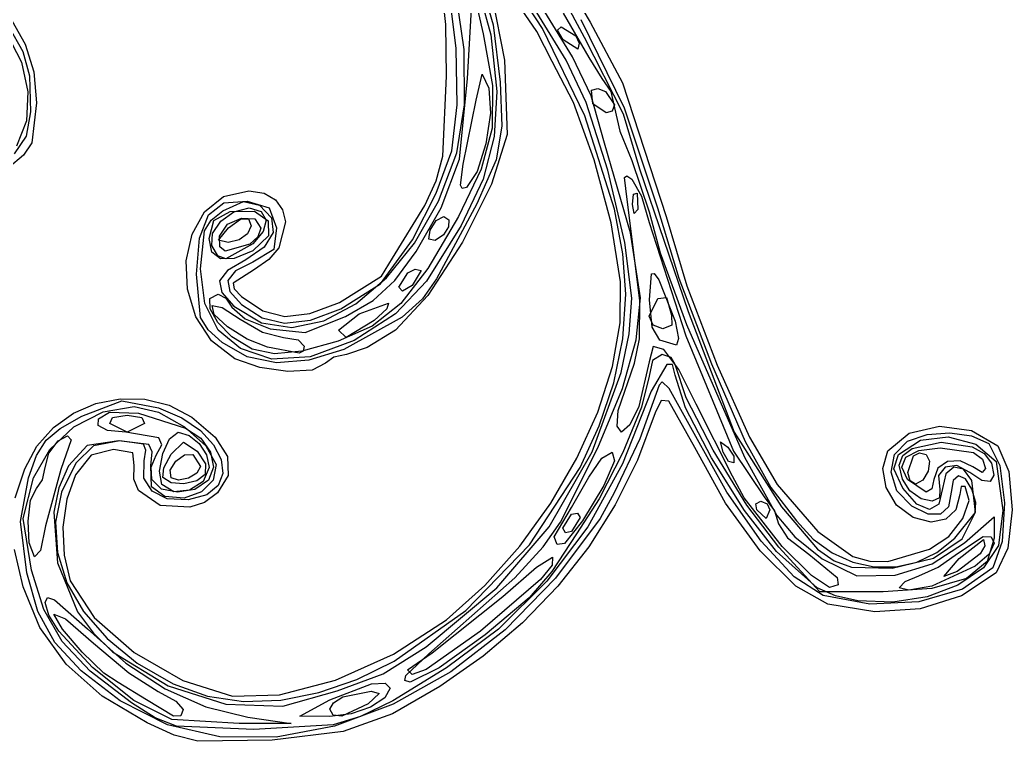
# Model space of a CAD drawing. Extents: x 3 to 111, y 1 to 177.
# Drawn here: x 71.7 to 104.16, y 11.35 to 34.94 of the extents above; entities that cross this region are included whole.
import ezdxf

# ---------------------------------------------------------------- set-up
doc = ezdxf.new("R2010")
doc.units = 0

msp = doc.modelspace()

# ---------------------------------------------------------------- linework, layer by layer
at = {"layer": 'Layer 1', "color": 4}
for p, q in [((88.981099, 36.581834), (90.165758, 34.372225)), ((86.658151, 36.090581), (87.114054, 34.453026)), ((86.817855, 36.057688), (87.182681, 34.774009)), ((87.024283, 36.353719), (87.557358, 33.621847)), ((89.527329, 36.276579), (90.359611, 34.859962)), ((85.636868, 34.792243), (85.515315, 35.833971)), ((86.348068, 33.02), (86.512411, 35.983333)), ((86.512411, 35.983333), (86.859539, 34.487776)), ((88.610186, 34.564475), (87.737857, 35.842234)), ((88.800265, 34.659107), (88.013518, 35.858244)), ((85.974749, 34.006869), (85.763948, 35.678552)), ((86.238903, 33.968095), (85.998045, 35.628517)), ((89.574807, 33.622214), (88.525463, 35.327692)), ((89.778261, 33.725556), (88.78493, 35.34294)), ((89.472296, 35.156947), (90.311111, 33.709839)), ((71.440079, 34.92433), (71.880747, 34.141264)), ((85.654444, 33.101345), (85.636868, 34.792243)), ((87.182681, 34.774009), (87.408853, 32.896703)), ((90.053575, 34.957086), (91.468462, 32.063191)), ((90.359611, 34.859962), (91.414992, 32.8789)), ((71.275748, 34.486228), (71.751216, 33.553655)), ((71.325466, 34.728751), (71.803262, 33.90878)), ((86.859539, 34.487776), (87.163558, 32.791215)), ((87.114054, 34.453026), (87.303494, 32.596667)), ((89.111667, 33.576697), (88.610186, 34.564475)), ((90.185266, 31.804488), (88.800265, 34.659107)), ((89.288015, 34.598839), (89.413232, 34.713333)), ((89.470106, 34.283179), (89.288015, 34.598839)), ((89.413232, 34.713333), (89.886044, 34.421152)), ((89.886044, 34.421152), (90.001942, 34.178993)), ((71.880747, 34.141264), (72.154686, 33.237687)), ((89.956256, 33.98218), (89.470106, 34.283179)), ((89.470106, 34.283179), (89.470106, 34.283179)), ((90.001942, 34.178993), (89.956256, 33.98218)), ((90.165758, 34.372225), (91.44, 31.865437)), ((71.803262, 33.90878), (72.015068, 33.106329)), ((86.010211, 32.163312), (85.974749, 34.006869)), ((86.247683, 32.159589), (86.238903, 33.968095)), ((71.751216, 33.553655), (71.966483, 32.581373)), ((87.557358, 33.621847), (87.641755, 31.195467)), ((89.815619, 32.236349), (89.111667, 33.576697)), ((90.230922, 32.235456), (89.574807, 33.622214)), ((90.387641, 32.455556), (89.778261, 33.725556)), ((90.311111, 33.709839), (90.734444, 33.02)), ((72.154686, 33.237687), (72.248889, 32.22494)), ((86.628817, 32.314444), (86.830458, 33.169154)), ((86.830458, 33.169154), (87.038934, 32.705122)), ((72.015068, 33.106329), (72.048404, 31.926311)), ((85.533655, 30.482258), (85.654444, 33.101345)), ((86.08072, 30.385585), (86.348068, 33.02)), ((87.163558, 32.791215), (87.153442, 31.401229)), ((87.408853, 32.896703), (87.468133, 31.465289)), ((90.734444, 33.02), (91.033424, 32.592293)), ((91.414992, 32.8789), (92.843277, 28.504456)), ((71.966483, 32.581373), (71.915341, 31.641698)), ((87.038934, 32.705122), (87.092872, 31.891637)), ((87.303494, 32.596667), (87.220687, 31.126418)), ((90.405184, 32.643705), (90.608064, 32.699718)), ((90.440617, 32.19211), (90.405184, 32.643705)), ((90.608064, 32.699718), (90.857292, 32.600869)), ((90.857292, 32.600869), (91.157778, 32.156677)), ((91.033424, 32.592293), (91.157778, 32.05734)), ((72.248889, 32.22494), (72.099394, 30.912671)), ((85.83453, 30.65898), (86.010211, 32.163312)), ((85.996328, 30.592866), (86.247683, 32.159589)), ((86.209132, 30.224451), (86.628817, 32.314444)), ((90.492827, 30.366445), (89.815619, 32.236349)), ((90.933475, 30.019471), (90.230922, 32.235456)), ((90.826641, 30.903333), (90.387641, 32.455556)), ((90.885421, 31.89963), (90.440617, 32.19211)), ((90.440617, 32.19211), (90.440617, 32.19211)), ((91.157778, 32.156677), (91.078055, 31.957738)), ((72.048404, 31.926311), (71.905618, 31.133359)), ((87.092872, 31.891637), (86.94545, 30.885926)), ((91.078055, 31.957738), (90.885421, 31.89963)), ((91.157778, 32.05734), (91.323583, 31.300373)), ((91.44, 31.865437), (91.967027, 30.062114)), ((91.468462, 32.063191), (92.559508, 28.786667)), ((71.915341, 31.641698), (71.591583, 30.806947)), ((91.15808, 28.74488), (90.185266, 31.804488)), ((87.153442, 31.401229), (86.794161, 30.058684)), ((87.641755, 31.195467), (87.127427, 29.564462)), ((87.468133, 31.465289), (87.287076, 30.366706)), ((91.323583, 31.300373), (91.722222, 30.338889)), ((71.905618, 31.133359), (71.51985, 30.553862)), ((72.099394, 30.912671), (71.822738, 30.514519)), ((86.94545, 30.885926), (86.662106, 29.978597)), ((87.220687, 31.126418), (86.855839, 29.726086)), ((91.680409, 27.969596), (90.826641, 30.903333)), ((71.822738, 30.514519), (71.331667, 30.103786)), ((85.323852, 29.274666), (85.83453, 30.65898)), ((85.393257, 29.010096), (85.996328, 30.592866)), ((85.320119, 29.67636), (85.533655, 30.482258)), ((85.489096, 28.786667), (86.08072, 30.385585)), ((86.114292, 29.531552), (86.209132, 30.224451)), ((86.209132, 30.224451), (86.209132, 30.224451)), ((87.287076, 30.366706), (86.647338, 28.925273)), ((91.039968, 28.299239), (90.492827, 30.366445)), ((91.722222, 30.338889), (92.291179, 28.656438)), ((86.794161, 30.058684), (86.050682, 28.504444)), ((86.662106, 29.978597), (86.308277, 29.460255)), ((91.493549, 27.659009), (90.933475, 30.019471)), ((91.967027, 30.062114), (93.568593, 25.399992)), ((84.948889, 28.873024), (85.320119, 29.67636)), ((86.855839, 29.726086), (86.139723, 28.208823)), ((87.127427, 29.564462), (86.181878, 27.663414)), ((91.485418, 29.787342), (91.561473, 29.843111)), ((91.569049, 29.068889), (91.485418, 29.787342)), ((91.561473, 29.843111), (91.723139, 29.726588)), ((91.723139, 29.726588), (92.03372, 29.175917)), ((78.365258, 29.165073), (79.191572, 29.351111)), ((79.191572, 29.351111), (79.692031, 29.270382)), ((79.692031, 29.270382), (80.06137, 29.051361)), ((84.548351, 27.742687), (85.323852, 29.274666)), ((86.174498, 29.423474), (86.114292, 29.531552)), ((86.308277, 29.460255), (86.174498, 29.423474)), ((91.744504, 28.90426), (91.778858, 29.236201)), ((91.778858, 29.236201), (91.892732, 29.274677)), ((91.892732, 29.274677), (91.915, 28.73375)), ((77.744192, 28.664173), (78.365258, 29.165073)), ((77.868961, 28.562892), (78.377551, 28.951789)), ((78.345168, 28.690183), (79.019386, 28.998647)), ((78.377551, 28.951789), (79.139296, 29.012746)), ((79.019386, 28.998647), (79.544613, 28.877599)), ((79.139296, 29.012746), (79.861752, 28.793183)), ((80.06137, 29.051361), (80.297034, 28.728798)), ((84.610709, 27.637343), (85.393257, 29.010096)), ((86.647338, 28.925273), (85.330578, 26.46531)), ((91.986283, 25.764757), (91.569049, 29.068889)), ((91.80104, 28.611288), (91.744492, 28.90426)), ((91.744492, 28.90426), (91.744504, 28.90426)), ((92.03372, 29.175917), (92.29064, 28.315477)), ((77.335565, 27.934231), (77.744192, 28.664173)), ((77.96498, 28.390484), (78.345168, 28.690183)), ((78.050809, 28.373304), (78.582847, 28.666748)), ((78.273192, 28.352103), (78.705062, 28.662117)), ((78.582847, 28.666748), (79.375526, 28.679906)), ((78.705062, 28.662117), (79.200618, 28.786667)), ((79.200618, 28.786667), (79.598863, 28.675637)), ((79.375526, 28.679906), (79.826413, 28.361167)), ((79.544613, 28.877599), (79.937963, 28.460874)), ((79.598863, 28.675637), (79.756206, 28.392706)), ((79.861752, 28.793183), (80.100926, 28.134841)), ((80.297034, 28.728798), (80.396466, 28.337443)), ((83.890556, 27.148739), (84.948889, 28.873024)), ((84.664166, 27.35949), (85.489096, 28.786667)), ((91.429593, 27.289505), (91.15808, 28.74488)), ((91.915, 28.73375), (91.80104, 28.611288)), ((92.291179, 28.656438), (92.652119, 27.318612)), ((92.559508, 28.786667), (93.262871, 26.488766)), ((77.581824, 27.800168), (77.868961, 28.562892)), ((77.742147, 28.042043), (77.96498, 28.390484)), ((77.893333, 27.793513), (78.050809, 28.373304)), ((77.999814, 27.952073), (78.273192, 28.352103)), ((78.2283, 27.869444), (78.490042, 28.253388)), ((78.490042, 28.253388), (78.95148, 28.453403)), ((78.531692, 28.134869), (78.920365, 28.420086)), ((78.920365, 28.420086), (79.184875, 28.435867)), ((78.95148, 28.453403), (79.390921, 28.426811)), ((79.184875, 28.435867), (79.27079, 28.197111)), ((79.390921, 28.426811), (79.586667, 28.130935)), ((79.756206, 28.392706), (79.665121, 28.013106)), ((79.826413, 28.361167), (79.840554, 27.874903)), ((79.937963, 28.460874), (79.983422, 27.979074)), ((80.396466, 28.337443), (80.176413, 27.487351)), ((86.050682, 28.504444), (85.052683, 26.803763)), ((85.120003, 28.057529), (85.322065, 28.373163)), ((85.322065, 28.373163), (85.567046, 28.504444)), ((85.567046, 28.504444), (85.738615, 28.402024)), ((85.738615, 28.402024), (85.722751, 28.166152)), ((91.353719, 26.366986), (91.039968, 28.299239)), ((92.29064, 28.315477), (93.492074, 24.60295)), ((92.843277, 28.504456), (93.52176, 26.243912)), ((77.146572, 27.061064), (77.335565, 27.934231)), ((77.611111, 26.791776), (77.742147, 28.042043)), ((77.979733, 27.557479), (77.999814, 27.952073)), ((78.200184, 27.731334), (78.531692, 28.134869)), ((78.531692, 28.134869), (78.531692, 28.134869)), ((79.150403, 27.942662), (78.881473, 27.740294)), ((79.27079, 28.197111), (79.150403, 27.942662)), ((79.665121, 28.013106), (79.318084, 27.612072)), ((79.586667, 28.130935), (79.48898, 27.847599)), ((79.983422, 27.979074), (79.698044, 27.500469)), ((80.100926, 28.134841), (80.013155, 27.428767)), ((86.139723, 28.208823), (85.003112, 26.387778)), ((85.085029, 27.761108), (85.120003, 28.057529)), ((85.120003, 28.057529), (85.120003, 28.057529)), ((85.722751, 28.166152), (85.558232, 27.903912)), ((92.004444, 25.851558), (91.680409, 27.969596)), ((77.484436, 26.617732), (77.581824, 27.800168)), ((77.986354, 27.339063), (77.893333, 27.793513)), ((77.893333, 27.793513), (77.893333, 27.793513)), ((78.521758, 27.657778), (78.200184, 27.731334)), ((78.24402, 27.520635), (78.2283, 27.869444)), ((78.2283, 27.869444), (78.2283, 27.869444)), ((79.228448, 27.606305), (78.414002, 27.375556)), ((79.318084, 27.612072), (78.438503, 27.120099)), ((78.881473, 27.740294), (78.521758, 27.657778)), ((79.48898, 27.847599), (79.228448, 27.606305)), ((79.840554, 27.874903), (79.322998, 27.385484)), ((83.503025, 26.304445), (84.548351, 27.742687)), ((83.694373, 26.506065), (84.610709, 27.637343)), ((86.181878, 27.663414), (85.05316, 25.927277)), ((85.283836, 27.72239), (85.085029, 27.761108)), ((85.558232, 27.903912), (85.283836, 27.72239)), ((91.722222, 25.838819), (91.493549, 27.659009)), ((78.174568, 27.223357), (77.979733, 27.557479)), ((77.979733, 27.557479), (77.979733, 27.557479)), ((78.260526, 27.11818), (77.986354, 27.339063)), ((78.414002, 27.375556), (78.24402, 27.520635)), ((79.322998, 27.385484), (78.708519, 27.132956)), ((79.698044, 27.500469), (79.098885, 27.093333)), ((80.013155, 27.428767), (79.324815, 27.014633)), ((80.176413, 27.487351), (79.851816, 27.098114)), ((83.97237, 26.410782), (84.664166, 27.35949)), ((91.525671, 25.964444), (91.429593, 27.289505)), ((92.652119, 27.318612), (93.508592, 24.974717)), ((77.184402, 26.130494), (77.146572, 27.061064)), ((78.438503, 27.120099), (78.174568, 27.223357)), ((78.708519, 27.132956), (78.260526, 27.11818)), ((79.098885, 27.093333), (78.490558, 26.745435)), ((79.324815, 27.014633), (78.751077, 26.728142)), ((79.851816, 27.098114), (79.380763, 26.779082)), ((83.537778, 26.556973), (83.890556, 27.148739)), ((77.610511, 25.207929), (77.484436, 26.617732)), ((77.755862, 25.661443), (77.611111, 26.791776)), ((78.490558, 26.745435), (78.229338, 26.403852)), ((78.751077, 26.728142), (78.500883, 26.413063)), ((79.380763, 26.779082), (78.679939, 26.327766)), ((84.102222, 26.195455), (84.394403, 26.668266)), ((85.052683, 26.803763), (84.162531, 25.660696)), ((84.394403, 26.668266), (84.636563, 26.784164)), ((84.833375, 26.738478), (84.532377, 26.252328)), ((84.636563, 26.784164), (84.833375, 26.738478)), ((92.295249, 25.776295), (92.359613, 26.627853)), ((92.359613, 26.627853), (92.452268, 26.648509)), ((92.452268, 26.648509), (92.603139, 26.437525)), ((78.229338, 26.403852), (78.304419, 26.026874)), ((78.500883, 26.413063), (78.569368, 26.051274)), ((78.679939, 26.327766), (78.712191, 26.142133)), ((82.163858, 25.699641), (83.537778, 26.556973)), ((82.206047, 25.482296), (83.503025, 26.304445)), ((82.689937, 25.647718), (83.694373, 26.506065)), ((83.25593, 25.761508), (83.97237, 26.410782)), ((85.003112, 26.387778), (83.988641, 25.3188)), ((85.330578, 26.46531), (84.868712, 25.817067)), ((91.341666, 25.031529), (91.353719, 26.366986)), ((92.603139, 26.437525), (93.137475, 25.085142)), ((93.262871, 26.488766), (94.324458, 23.6833)), ((77.45625, 25.22834), (77.184402, 26.130494)), ((78.304419, 26.026874), (78.704996, 25.572788)), ((78.569368, 26.051274), (78.951667, 25.624655)), ((78.712191, 26.142133), (78.95743, 25.895241)), ((84.216717, 26.070237), (84.102222, 26.195455)), ((84.102222, 26.195455), (84.102222, 26.195455)), ((84.532377, 26.252328), (84.216717, 26.070237)), ((93.52176, 26.243912), (94.511115, 23.649842)), ((78.191734, 24.794926), (77.755862, 25.661443)), ((77.917982, 25.82921), (78.184412, 25.964444)), ((77.925561, 25.487933), (77.917982, 25.82921)), ((78.184412, 25.964444), (78.437363, 25.840991)), ((78.437363, 25.840991), (78.636766, 25.544176)), ((78.95743, 25.895241), (79.65022, 25.422931)), ((81.185205, 25.329293), (82.163858, 25.699641)), ((81.643093, 25.09376), (82.689937, 25.647718)), ((82.35707, 25.232631), (83.25593, 25.761508)), ((82.796854, 25.325291), (83.762723, 25.672833)), ((84.162531, 25.660696), (83.231939, 24.921988)), ((83.762723, 25.672833), (83.708756, 25.492228)), ((85.05316, 25.927277), (83.989322, 24.791001)), ((84.868712, 25.817067), (84.210555, 25.217338)), ((91.423351, 24.507946), (91.525671, 25.964444)), ((91.632041, 24.664972), (91.722222, 25.838819)), ((91.86497, 24.475929), (92.004444, 25.851558)), ((91.97647, 24.504532), (91.986283, 25.764757)), ((92.286667, 25.242232), (92.568889, 25.823333)), ((92.388541, 24.891757), (92.295249, 25.776295)), ((92.568889, 25.823333), (92.851111, 25.86307)), ((92.851111, 25.86307), (93.022417, 25.281972)), ((78.175699, 25.037255), (77.925561, 25.487933)), ((78.053429, 25.303569), (77.992755, 25.593494)), ((77.992755, 25.593494), (78.323668, 25.526348)), ((78.323668, 25.526348), (78.90431, 25.149951)), ((78.636766, 25.544176), (79.071433, 25.160986)), ((78.704996, 25.572788), (79.604933, 25.024838)), ((78.951667, 25.624655), (79.625861, 25.190066)), ((79.65022, 25.422931), (80.370069, 25.235669)), ((80.370069, 25.235669), (81.185205, 25.329293)), ((81.208259, 25.120847), (82.206047, 25.482296)), ((82.126667, 24.790253), (82.796854, 25.325291)), ((83.708756, 25.492228), (83.289905, 25.108032)), ((93.568593, 25.399992), (95.066276, 21.44888)), ((77.969306, 24.440421), (77.45625, 25.22834)), ((77.863982, 24.796603), (77.610511, 25.207929)), ((78.491529, 24.893156), (78.053429, 25.303569)), ((78.636949, 24.573817), (78.175699, 25.037255)), ((78.90431, 25.149951), (79.63606, 24.72859)), ((79.071433, 25.160986), (79.890016, 24.829866)), ((79.604933, 25.024838), (80.599528, 24.875648)), ((79.625861, 25.190066), (80.363127, 25.022784)), ((80.363127, 25.022784), (81.208259, 25.120847)), ((80.599528, 24.875648), (81.643093, 25.09376)), ((81.031189, 24.708007), (82.35707, 25.232631)), ((84.210555, 25.217338), (82.303868, 24.162283)), ((83.289905, 25.108032), (82.377624, 24.553333)), ((83.988641, 25.3188), (82.634182, 24.450615)), ((91.084748, 23.596205), (91.341666, 25.031529)), ((92.41989, 24.955017), (92.286667, 25.242232)), ((92.286667, 25.242232), (92.286667, 25.242232)), ((93.022417, 25.281972), (93.035062, 24.94891)), ((93.137475, 25.085142), (93.249814, 24.515752)), ((78.316667, 24.387339), (77.863982, 24.796603)), ((78.921158, 24.189155), (78.191734, 24.794926)), ((79.132899, 24.493025), (78.491529, 24.893156)), ((79.63606, 24.72859), (80.330283, 24.553333)), ((79.890016, 24.829866), (81.031189, 24.708007)), ((83.231939, 24.921988), (82.11262, 24.434379)), ((82.377624, 24.553333), (82.126667, 24.790253)), ((82.126667, 24.790253), (82.126667, 24.790253)), ((83.989322, 24.791001), (83.063495, 24.224507)), ((92.639444, 24.458021), (92.388541, 24.891757)), ((92.740195, 24.835556), (92.41989, 24.955017)), ((93.035062, 24.94891), (92.740195, 24.835556)), ((93.508592, 24.974717), (95.402138, 20.635807)), ((78.730763, 23.852556), (77.969306, 24.440421)), ((79.141707, 23.919574), (78.316667, 24.387339)), ((79.301252, 24.172871), (78.636949, 24.573817)), ((78.636949, 24.573817), (78.636949, 24.573817)), ((79.803379, 24.233945), (79.132899, 24.493025)), ((80.330283, 24.553333), (80.801701, 24.470431)), ((80.801701, 24.470431), (80.997778, 24.271111)), ((82.11262, 24.434379), (80.93041, 24.107512)), ((82.634182, 24.450615), (81.200052, 23.914333)), ((91.127558, 23.067283), (91.423351, 24.507946)), ((91.37361, 23.409979), (91.632041, 24.664972)), ((91.414244, 22.884191), (91.86497, 24.475929)), ((91.811929, 23.706667), (91.97647, 24.504532)), ((93.184187, 24.293393), (92.639444, 24.458021)), ((92.639444, 24.458021), (92.639444, 24.458021)), ((93.249814, 24.515752), (93.184187, 24.293393)), ((93.492074, 24.60295), (95.045903, 20.83483)), ((79.946565, 23.841058), (78.921158, 24.189155)), ((80.029513, 24.018889), (79.301252, 24.172871)), ((80.835429, 24.037917), (79.803379, 24.233945)), ((79.803379, 24.233945), (79.803379, 24.233945)), ((80.93041, 24.107512), (80.029513, 24.018889)), ((80.974222, 24.099271), (80.835429, 24.037917)), ((80.997778, 24.271111), (80.974222, 24.099271)), ((82.303868, 24.162283), (81.155027, 23.805933)), ((83.063495, 24.224507), (82.383201, 23.988889)), ((92.417337, 24.2598), (92.286667, 23.74878)), ((92.763004, 24.157938), (92.417337, 24.2598)), ((93.254148, 23.505829), (92.763004, 24.157938)), ((79.55352, 23.565496), (78.730763, 23.852556)), ((80.0944, 23.725401), (79.141707, 23.919574)), ((81.200052, 23.914333), (79.946565, 23.841058)), ((81.155027, 23.805933), (80.0944, 23.725401)), ((81.703333, 23.706667), (81.259655, 23.481762)), ((81.974994, 23.905986), (81.703333, 23.706667)), ((82.383201, 23.988889), (81.974994, 23.905986)), ((91.279022, 22.15691), (91.811929, 23.706667)), ((92.286667, 23.74878), (91.953513, 22.295661)), ((92.3996, 23.800866), (92.286667, 23.284087)), ((92.71, 23.988889), (92.3996, 23.800866)), ((93.008979, 23.895448), (92.71, 23.988889)), ((93.133333, 23.670793), (93.008979, 23.895448)), ((80.469768, 23.438302), (79.55352, 23.565496)), ((81.259655, 23.481762), (80.469768, 23.438302)), ((90.424664, 20.812561), (91.37361, 23.409979)), ((90.605348, 22.104409), (91.084748, 23.596205)), ((92.860802, 23.669551), (92.353864, 22.789444)), ((93.055492, 23.668823), (92.860802, 23.669551)), ((93.133333, 23.321253), (93.055492, 23.668823)), ((93.493869, 22.577043), (93.133333, 23.670793)), ((93.821253, 22.366111), (93.254148, 23.505829)), ((94.324458, 23.6833), (95.430411, 21.144158)), ((94.511115, 23.649842), (95.575149, 21.291863)), ((90.656239, 21.657911), (91.127558, 23.067283)), ((92.286667, 23.284087), (92.04016, 22.271665)), ((92.718263, 23.101487), (92.610164, 22.984951)), ((92.94236, 22.882842), (92.718263, 23.101487)), ((93.476451, 22.246484), (93.133333, 23.321253)), ((90.603813, 20.940514), (91.414244, 22.884191)), ((92.353864, 22.789444), (91.411295, 20.414401)), ((92.610164, 22.984951), (91.987849, 21.229841)), ((93.761693, 21.408322), (92.94236, 22.882842)), ((73.73147, 21.970802), (75.0397, 22.474213)), ((74.192312, 22.389367), (74.980877, 22.544402)), ((74.980877, 22.544402), (75.788116, 22.528296)), ((75.0397, 22.474213), (76.241436, 22.253025)), ((75.788116, 22.528296), (76.581744, 22.331081)), ((92.679107, 22.48853), (92.479244, 22.0839)), ((92.93062, 22.463698), (92.679107, 22.48853)), ((93.786142, 20.955011), (92.93062, 22.463698)), ((94.377451, 20.866461), (93.493869, 22.577043)), ((72.800336, 21.605751), (73.454704, 22.073161)), ((73.454704, 22.073161), (74.192312, 22.389367)), ((73.472986, 21.623114), (74.423473, 22.116467)), ((74.270549, 21.88731), (74.631606, 22.109187)), ((74.423473, 22.116467), (75.441466, 22.295556)), ((74.631606, 22.109187), (75.588553, 22.078417)), ((75.441466, 22.295556), (76.238783, 22.102664)), ((75.588553, 22.078417), (77.125062, 21.58619)), ((76.238783, 22.102664), (77.091647, 21.623211)), ((76.241436, 22.253025), (77.004545, 21.925469)), ((76.581744, 22.331081), (77.329479, 21.942789)), ((89.925846, 20.599532), (90.605348, 22.104409)), ((91.240692, 21.643841), (91.279022, 22.15691)), ((92.04016, 22.271665), (91.431474, 20.790432)), ((91.953513, 22.295661), (91.657374, 21.694557)), ((92.479244, 22.0839), (91.905052, 20.540882)), ((94.325277, 20.611929), (93.476451, 22.246484)), ((95.012942, 20.015556), (93.821253, 22.366111)), ((73.020151, 21.577855), (73.73147, 21.970802)), ((74.26319, 21.673522), (74.270549, 21.88731)), ((74.647778, 21.731111), (74.734989, 21.932484)), ((74.734989, 21.932484), (75.212222, 22.013333)), ((75.212222, 22.013333), (75.689455, 21.932484)), ((75.689455, 21.932484), (75.776667, 21.731111)), ((77.004545, 21.925469), (77.608249, 21.50973)), ((77.329479, 21.942789), (78.095055, 21.294489)), ((72.261492, 20.997105), (72.800336, 21.605751)), ((72.559327, 21.188001), (73.020151, 21.577855)), ((72.682836, 20.881369), (73.472986, 21.623114)), ((74.573434, 21.512492), (74.26319, 21.673522)), ((75.165184, 21.448889), (74.573434, 21.512492)), ((75.212222, 21.448889), (74.647778, 21.731111)), ((74.647778, 21.731111), (74.647778, 21.731111)), ((76.243642, 21.268274), (75.165184, 21.448889)), ((75.776667, 21.731111), (75.212222, 21.448889)), ((76.600337, 21.239978), (76.879707, 21.448889)), ((76.879707, 21.448889), (77.243282, 21.346346)), ((77.091647, 21.623211), (77.789585, 21.00603)), ((77.125062, 21.58619), (77.620639, 21.258234)), ((77.608249, 21.50973), (78.040581, 21.042911)), ((90.027343, 20.295287), (90.656239, 21.657911)), ((91.381797, 21.448889), (91.240692, 21.643841)), ((91.657374, 21.694557), (91.381797, 21.448889)), ((95.066276, 21.44888), (96.615139, 19.006771)), ((100.794861, 21.418665), (101.78521, 21.645851)), ((101.383787, 21.376637), (102.124606, 21.435854)), ((101.78521, 21.645851), (102.831422, 21.511554)), ((102.124606, 21.435854), (102.836982, 21.337618)), ((102.831422, 21.511554), (103.696931, 21.004984)), ((72.24881, 20.685308), (72.559327, 21.188001)), ((72.655465, 20.767774), (72.954444, 21.166667)), ((72.954444, 21.166667), (73.262212, 21.333365)), ((73.38159, 21.200805), (73.037948, 20.230891)), ((73.262212, 21.333365), (73.38159, 21.200805)), ((74.941969, 21.166667), (73.905295, 21.016825)), ((74.967835, 21.166667), (74.112743, 21.007571)), ((75.925469, 21.053629), (74.941969, 21.166667)), ((75.745584, 21.060029), (74.967835, 21.166667)), ((76.346297, 21.03573), (76.243642, 21.268274)), ((76.376385, 20.749599), (76.600337, 21.239978)), ((76.651121, 20.733605), (77.060409, 21.126297)), ((77.060409, 21.126297), (77.506153, 20.828133)), ((77.243282, 21.346346), (77.568916, 21.079181)), ((77.620639, 21.258234), (77.939427, 20.800747)), ((78.095055, 21.294489), (78.49428, 20.653539)), ((91.987849, 21.229841), (91.146356, 19.473333)), ((94.827252, 19.4901), (93.761693, 21.408322)), ((94.7037, 20.801717), (94.620737, 21.135288)), ((94.620737, 21.135288), (94.861688, 20.959705)), ((95.430411, 21.144158), (96.266875, 19.645226)), ((95.575149, 21.291863), (96.477667, 19.73959)), ((100.096938, 20.840785), (100.794861, 21.418665)), ((100.311029, 20.72707), (100.73478, 21.156738)), ((100.449304, 20.717053), (101.163055, 21.187326)), ((100.73478, 21.156738), (101.383787, 21.376637)), ((100.889885, 20.923189), (101.838697, 21.125902)), ((101.163055, 21.187326), (102.074197, 21.296079)), ((101.838697, 21.125902), (102.856288, 20.968563)), ((102.074197, 21.296079), (102.971014, 21.05841)), ((102.836982, 21.337618), (103.400662, 21.085158)), ((71.870454, 20.257191), (72.261492, 20.997105)), ((72.145858, 19.957105), (72.682836, 20.881369)), ((73.905295, 21.016825), (73.297517, 20.347011)), ((74.112743, 21.007571), (73.529904, 20.438316)), ((74.769715, 20.884456), (74.039472, 20.704272)), ((75.393596, 20.780421), (74.769715, 20.884456)), ((75.446108, 20.362085), (75.393596, 20.780421)), ((75.823573, 20.862216), (75.745584, 21.060029)), ((75.763902, 20.510726), (75.823573, 20.862216)), ((76.02597, 20.809217), (75.925469, 21.053629)), ((75.982071, 20.347886), (76.02597, 20.809217)), ((76.165978, 20.702338), (76.346297, 21.03573)), ((77.506153, 20.828133), (77.770615, 20.41666)), ((77.568916, 21.079181), (77.803353, 20.708084)), ((77.789585, 21.00603), (78.122125, 20.399954)), ((77.939427, 20.800747), (78.039357, 20.309091)), ((78.040581, 21.042911), (78.289573, 20.562116)), ((89.020718, 18.358581), (90.424664, 20.812561)), ((89.385225, 18.509067), (90.603813, 20.940514)), ((91.431474, 20.790432), (90.656859, 19.266707)), ((90.734444, 20.602222), (91.075617, 20.800415)), ((91.075617, 20.800415), (91.157778, 20.515826)), ((94.781554, 19.135429), (93.786142, 20.955011)), ((95.487044, 19.062756), (94.377451, 20.866461)), ((94.8862, 20.49072), (94.7037, 20.801717)), ((94.7037, 20.801717), (94.7037, 20.801717)), ((94.861688, 20.959705), (95.062949, 20.667468)), ((95.045903, 20.83483), (96.055567, 19.333004)), ((99.930597, 20.269455), (100.096938, 20.840785)), ((100.585414, 20.69014), (100.889885, 20.923189)), ((100.681372, 20.630676), (101.106095, 20.850073)), ((100.937846, 20.678571), (101.127265, 20.778747)), ((101.106095, 20.850073), (101.802884, 20.944013)), ((101.127265, 20.778747), (101.344817, 20.726623)), ((101.802884, 20.944013), (102.900881, 20.786282)), ((102.856288, 20.968563), (103.246731, 20.751548)), ((102.900881, 20.786282), (103.19274, 20.569134)), ((102.971014, 21.05841), (103.64179, 20.489415)), ((103.400662, 21.085158), (103.761248, 20.357519)), ((103.696931, 21.004984), (104.056746, 20.16552)), ((71.988409, 19.953845), (72.24881, 20.685308)), ((72.531111, 20.302099), (72.655465, 20.767774)), ((74.039472, 20.704272), (73.526136, 20.051804)), ((75.758547, 19.943972), (75.763902, 20.510726)), ((75.994218, 20.311978), (76.165978, 20.702338)), ((76.271451, 20.182288), (76.376385, 20.749599)), ((76.406858, 20.283141), (76.651121, 20.733605)), ((76.620261, 20.207646), (76.805368, 20.501457)), ((76.805368, 20.501457), (77.091351, 20.715608)), ((77.091351, 20.715608), (77.360867, 20.723569)), ((77.360867, 20.723569), (77.611111, 20.333538)), ((77.803353, 20.708084), (77.893333, 20.293751)), ((78.289573, 20.562116), (78.343258, 20.104451)), ((78.49428, 20.653539), (78.520963, 20.038194)), ((89.068623, 19.124969), (89.925846, 20.599532)), ((90.311111, 19.977179), (90.734444, 20.602222)), ((91.157778, 20.515826), (90.801709, 19.705159)), ((91.905052, 20.540882), (91.18101, 19.078876)), ((95.409018, 18.888157), (94.325277, 20.611929)), ((95.054383, 20.453644), (94.8862, 20.49072)), ((95.062949, 20.667468), (95.054383, 20.453644)), ((95.402138, 20.635807), (96.469186, 18.721747)), ((100.200128, 20.145966), (100.311029, 20.72707)), ((100.288812, 20.256869), (100.449304, 20.717053)), ((100.471111, 20.371068), (100.585414, 20.69014)), ((100.552536, 20.309101), (100.681372, 20.630676)), ((100.753333, 20.131851), (100.937846, 20.678571)), ((101.344817, 20.726623), (101.460582, 20.500657)), ((101.460582, 20.500657), (101.411695, 20.175101)), ((102.044614, 20.49236), (101.72693, 20.278921)), ((102.458388, 20.515253), (102.044614, 20.49236)), ((102.873593, 20.317017), (102.458388, 20.515253)), ((103.19274, 20.569134), (103.293333, 20.268788)), ((103.246731, 20.751548), (103.481395, 20.440529)), ((103.64179, 20.489415), (103.853457, 18.887525)), ((71.548681, 19.299742), (71.870454, 20.257191)), ((72.448208, 19.888393), (72.531111, 20.302099)), ((73.037948, 20.230891), (72.544059, 18.389225)), ((73.297517, 20.347011), (72.979122, 19.628416)), ((73.529904, 20.438316), (73.066148, 19.492751)), ((75.426057, 19.918998), (75.446108, 20.362085)), ((76.007436, 19.660596), (75.982071, 20.347886)), ((76.018458, 19.900259), (75.994218, 20.311978)), ((76.349132, 19.742576), (76.271451, 20.182288)), ((76.382793, 19.970335), (76.406858, 20.283141)), ((76.653373, 19.9607), (76.620261, 20.207646)), ((77.611111, 20.333538), (77.49211, 20.116908)), ((77.893333, 20.293751), (77.700654, 19.841031)), ((77.770615, 20.41666), (77.768961, 20.06486)), ((78.039357, 20.309091), (77.878361, 19.878627)), ((78.122125, 20.399954), (78.023432, 19.888085)), ((88.368612, 17.77211), (90.027343, 20.295287)), ((91.411295, 20.414401), (90.285675, 18.360081)), ((100.040663, 19.641429), (99.930597, 20.269455)), ((100.393366, 19.539109), (100.200128, 20.145966)), ((100.585343, 19.615856), (100.288812, 20.256869)), ((100.570594, 19.916607), (100.471111, 20.371068)), ((100.743408, 19.908627), (100.552536, 20.309101)), ((100.827367, 19.866092), (100.753333, 20.131851)), ((100.753333, 20.131851), (100.753333, 20.131851)), ((101.411695, 20.175101), (101.244505, 19.882539)), ((101.72693, 20.278921), (101.6, 19.905523)), ((101.972822, 20.30993), (101.754966, 20.031397)), ((102.34841, 20.360943), (101.972822, 20.30993)), ((102.258301, 20.307136), (101.993327, 20.0877)), ((102.574631, 20.245009), (102.258301, 20.307136)), ((102.783211, 20.129729), (102.34841, 20.360943)), ((102.839805, 19.873575), (102.574631, 20.245009)), ((103.168732, 19.867686), (102.783211, 20.129729)), ((103.183319, 20.13863), (102.873593, 20.317017)), ((103.293333, 20.268788), (103.183319, 20.13863)), ((103.481395, 20.440529), (103.559202, 20.041505)), ((103.761248, 20.357519), (103.911166, 19.142881)), ((104.056746, 20.16552), (104.16232, 18.908913)), ((71.719319, 18.526548), (71.988409, 19.953845)), ((71.813054, 18.628247), (72.145858, 19.957105)), ((72.248889, 19.614444), (72.448208, 19.888393)), ((73.526136, 20.051804), (73.241767, 19.259842)), ((75.587299, 19.544774), (75.426057, 19.918998)), ((76.027124, 19.518176), (75.758547, 19.943972)), ((76.334416, 19.593367), (76.018458, 19.900273)), ((76.018458, 19.900273), (76.018458, 19.900259)), ((76.65318, 19.798992), (76.382793, 19.970335)), ((76.382793, 19.970335), (76.382793, 19.970335)), ((76.894957, 19.884442), (76.653373, 19.9607)), ((76.653373, 19.9607), (76.653373, 19.9607)), ((77.213964, 19.951861), (76.894957, 19.884442)), ((77.488669, 19.855965), (77.069274, 19.764105)), ((77.49211, 20.116908), (77.213964, 19.951861)), ((77.700654, 19.841031), (77.250837, 19.552495)), ((77.878361, 19.878627), (77.430036, 19.580618)), ((77.768961, 20.06486), (77.488669, 19.855965)), ((78.023432, 19.888085), (77.639551, 19.496756)), ((78.520963, 20.038194), (78.168918, 19.466707)), ((78.343258, 20.104451), (78.189669, 19.707019)), ((89.746667, 18.985899), (90.311111, 19.977179)), ((95.394122, 19.31), (95.012942, 20.015556)), ((100.809778, 19.529778), (100.570594, 19.916607)), ((101.344833, 19.490484), (100.743408, 19.908627)), ((100.743408, 19.908627), (100.743408, 19.908627)), ((101.005361, 19.755556), (100.827367, 19.866092)), ((101.244505, 19.882539), (101.005361, 19.755556)), ((101.6, 19.905523), (101.531081, 19.5938)), ((101.754966, 20.031397), (101.793359, 19.580053)), ((101.993327, 20.0877), (101.882222, 19.614444)), ((102.236326, 19.871667), (102.164444, 19.48999)), ((102.41241, 20.021726), (102.236326, 19.871667)), ((102.633351, 19.93126), (102.41241, 20.021726)), ((102.839805, 19.591361), (102.633351, 19.93126)), ((102.959631, 18.836781), (102.839805, 19.873575)), ((103.441188, 19.844417), (103.168732, 19.867686)), ((103.559202, 20.041505), (103.441188, 19.844417)), ((72.055587, 19.223748), (72.248889, 19.614444)), ((72.979122, 19.628416), (72.816652, 18.841198)), ((73.066148, 19.492751), (72.871007, 18.509463)), ((76.29702, 19.054427), (75.587299, 19.544774)), ((76.443623, 19.344473), (76.007436, 19.660596)), ((76.526315, 19.271292), (76.027124, 19.518176)), ((76.860165, 19.486173), (76.334416, 19.593367)), ((76.736218, 19.496793), (76.349132, 19.742576)), ((76.349132, 19.742576), (76.349132, 19.742576)), ((77.069274, 19.764105), (76.65318, 19.798992)), ((77.250837, 19.552495), (76.736218, 19.496793)), ((77.430036, 19.580618), (76.860165, 19.486173)), ((77.639551, 19.496756), (77.077332, 19.293156)), ((78.189669, 19.707019), (77.81684, 19.406925)), ((90.801709, 19.705159), (90.102205, 18.556111)), ((95.947034, 17.89003), (94.827252, 19.4901)), ((96.266875, 19.645226), (97.112435, 18.550472)), ((96.477667, 19.73959), (97.810545, 18.198805)), ((100.384448, 19.069565), (100.040663, 19.641429)), ((100.882032, 19.03218), (100.393366, 19.539109)), ((101.042898, 19.096991), (100.585343, 19.615856)), ((101.185458, 19.274103), (100.809778, 19.529778)), ((100.809778, 19.529778), (100.809778, 19.529778)), ((101.531081, 19.5938), (101.344833, 19.490484)), ((101.882222, 19.614444), (101.764557, 19.096206)), ((101.793359, 19.580053), (101.78264, 19.304628)), ((102.164444, 19.48999), (102.075156, 19.008332)), ((102.498074, 19.670214), (102.446667, 19.413827)), ((102.621673, 19.674637), (102.498074, 19.670214)), ((102.758056, 19.218698), (102.621673, 19.674637)), ((102.974965, 19.153739), (102.839805, 19.591361)), ((71.973637, 18.538307), (72.055587, 19.223748)), ((73.241767, 19.259842), (73.113356, 18.348798)), ((77.077332, 19.293156), (76.443623, 19.344473)), ((77.212802, 19.241273), (76.526315, 19.271292)), ((77.81684, 19.406925), (77.212802, 19.241273)), ((77.742287, 19.157321), (77.261987, 18.994064)), ((78.168918, 19.466707), (77.742287, 19.157321)), ((90.656859, 19.266707), (89.912568, 18.126809)), ((91.146356, 19.473333), (90.68785, 18.626667)), ((96.633521, 17.709444), (95.394122, 19.31)), ((95.779053, 19.108208), (95.938899, 19.191111)), ((95.938899, 19.191111), (96.149982, 19.108208)), ((96.055567, 19.333004), (96.383573, 18.883771)), ((101.544876, 19.200849), (101.185458, 19.274103)), ((101.78264, 19.304628), (101.544876, 19.200849)), ((102.446667, 19.413827), (102.324774, 18.912946)), ((102.552455, 18.623532), (102.758056, 19.218698)), ((102.953531, 18.81352), (102.974965, 19.153739)), ((72.816652, 18.841198), (72.932469, 17.174831)), ((77.261987, 18.994064), (76.29702, 19.054427)), ((88.056061, 17.724112), (89.068623, 19.124969)), ((89.182222, 18.024162), (89.746667, 18.985899)), ((91.18101, 19.078876), (90.310715, 17.70201)), ((95.923994, 17.571954), (94.781554, 19.135429)), ((96.456881, 17.545739), (95.409018, 18.888157)), ((96.525611, 17.689635), (95.487044, 19.062756)), ((95.814444, 18.908889), (95.779053, 19.108208)), ((96.113323, 18.626667), (95.814444, 18.908889)), ((95.814444, 18.908889), (95.814444, 18.908889)), ((96.237778, 18.908889), (96.113323, 18.626667)), ((96.149982, 19.108208), (96.237778, 18.908889)), ((96.383573, 18.883771), (96.52, 18.45588)), ((96.615139, 19.006771), (97.794327, 17.622625)), ((100.919266, 18.66672), (100.384448, 19.069565)), ((101.415675, 18.772903), (100.882032, 19.03218)), ((101.460376, 18.923748), (101.042898, 19.096991)), ((101.764557, 19.096206), (101.460376, 18.923748)), ((102.075156, 19.008332), (101.819474, 18.767128)), ((102.324774, 18.912946), (101.994336, 18.604231)), ((102.52226, 17.96449), (102.959631, 18.836781)), ((103.853457, 18.887525), (103.720618, 17.749014)), ((103.911166, 19.142881), (103.836956, 17.881437)), ((104.16232, 18.908913), (104.019912, 17.660779)), ((71.934781, 16.8494), (71.719319, 18.526548)), ((72.08487, 16.938284), (71.813054, 18.628247)), ((72.011675, 17.831807), (71.973637, 18.538307)), ((72.871007, 18.509463), (72.933438, 17.513431)), ((88.821565, 17.699079), (89.385225, 18.509067)), ((90.68785, 18.626667), (89.220997, 16.679858)), ((89.464444, 18.311134), (89.746667, 18.767778)), ((90.102205, 18.556111), (89.521483, 17.814283)), ((89.746667, 18.767778), (89.945986, 18.808061)), ((90.028889, 18.659977), (89.746667, 18.203333)), ((89.945986, 18.808061), (90.028889, 18.659977)), ((96.469186, 18.721747), (97.056115, 18.028855)), ((97.112435, 18.550472), (97.656554, 17.956801)), ((101.508214, 18.513537), (100.919266, 18.66672)), ((101.819474, 18.767128), (101.415675, 18.772903)), ((101.994336, 18.604231), (101.508214, 18.513537)), ((102.090523, 18.040334), (102.552455, 18.623532)), ((102.289096, 17.981622), (102.953531, 18.81352)), ((102.599688, 17.828314), (103.575556, 18.685137)), ((103.575556, 18.685137), (103.575556, 17.982805)), ((72.544059, 18.389225), (72.373078, 17.586754)), ((73.113356, 18.348798), (73.1464, 17.424444)), ((87.307107, 16.360055), (89.020718, 18.358581)), ((90.285675, 18.360081), (88.944648, 16.576138)), ((89.547347, 18.16305), (89.464444, 18.311134)), ((89.464444, 18.311134), (89.464444, 18.311134)), ((89.746667, 18.203333), (89.547347, 18.16305)), ((96.52, 18.45588), (96.81016, 17.993216)), ((97.810545, 18.198805), (98.947795, 17.39033)), ((89.912568, 18.126809), (89.108559, 16.890289)), ((89.280696, 17.776567), (89.182222, 18.024162)), ((89.182222, 18.024162), (89.182222, 18.024162)), ((97.027729, 16.72535), (95.947034, 17.89003)), ((96.81016, 17.993216), (97.507778, 17.460383)), ((97.056115, 18.028855), (97.944127, 17.314553)), ((97.656554, 17.956801), (98.276167, 17.507371)), ((101.45791, 17.620302), (102.090523, 18.040334)), ((101.593018, 17.328784), (102.52226, 17.96449)), ((101.700313, 17.512443), (102.289096, 17.981622)), ((102.369928, 17.486856), (103.212217, 18.034595)), ((102.424261, 17.317252), (103.228634, 17.938775)), ((103.212217, 18.034595), (103.476979, 18.030482)), ((103.228634, 17.938775), (103.270508, 17.738389)), ((103.575556, 17.982805), (103.349289, 17.217173)), ((103.476979, 18.030482), (103.575556, 17.823742)), ((103.836956, 17.881437), (103.525159, 17.01338)), ((71.815105, 16.394932), (71.524504, 17.612639)), ((72.178333, 17.377929), (72.011675, 17.831807)), ((72.373078, 17.586754), (72.178333, 17.377929)), ((86.294948, 15.621405), (88.368612, 17.77211)), ((86.910541, 16.440354), (88.056061, 17.724112)), ((87.891325, 16.685671), (88.821565, 17.699079)), ((89.521483, 17.814283), (89.280696, 17.776567)), ((90.310715, 17.70201), (89.297768, 16.41441)), ((97.084661, 16.416631), (95.923994, 17.571954)), ((97.787429, 16.362343), (96.456881, 17.545739)), ((97.869883, 16.227679), (96.525611, 17.689635)), ((97.598613, 16.762677), (96.633521, 17.709444)), ((96.633521, 17.709444), (96.633521, 17.709444)), ((97.794327, 17.622625), (98.338539, 17.247096)), ((100.095042, 17.226662), (101.45791, 17.620302)), ((101.543928, 17.140989), (102.599688, 17.828314)), ((103.270508, 17.738389), (103.116062, 17.469442)), ((103.720618, 17.749014), (103.222778, 17.017289)), ((103.575556, 17.823742), (103.405727, 17.458691)), ((104.019912, 17.660779), (103.635782, 16.846739)), ((72.178333, 17.377929), (72.178333, 17.377929)), ((72.933438, 17.513431), (73.242398, 16.529634)), ((73.1464, 17.424444), (73.346395, 16.592553)), ((88.597781, 17.037036), (89.130734, 17.361117)), ((89.130734, 17.361117), (89.11644, 17.105831)), ((97.507778, 17.460383), (98.44029, 16.699929)), ((97.944127, 17.314553), (99.079902, 16.750287)), ((98.276167, 17.507371), (98.948235, 17.204714)), ((98.338539, 17.247096), (98.902228, 17.039824)), ((98.947795, 17.39033), (99.507318, 17.233364)), ((98.948235, 17.204714), (99.649721, 17.051361)), ((99.507318, 17.233364), (100.095042, 17.226662)), ((100.237231, 17.001747), (101.593018, 17.328784)), ((101.048798, 17.202694), (101.700313, 17.512443)), ((101.745577, 17.033273), (102.369928, 17.486856)), ((101.926676, 16.726212), (102.424261, 17.317252)), ((103.116062, 17.469442), (102.360394, 16.896548)), ((102.424261, 17.317252), (102.424261, 17.317252)), ((103.349289, 17.217173), (102.669765, 16.670261)), ((103.405727, 17.458691), (102.952171, 17.064619)), ((72.486319, 15.654148), (72.08487, 16.938284)), ((72.932469, 17.174831), (73.590935, 15.575783)), ((87.501676, 16.072609), (88.597781, 17.037036)), ((89.108559, 16.890289), (88.364342, 16.03816)), ((89.11644, 17.105831), (88.73737, 16.637938)), ((98.902228, 17.039824), (100.237231, 17.001747)), ((99.649721, 17.051361), (100.357588, 17.049844)), ((100.335184, 16.778247), (101.543928, 17.140989)), ((100.357588, 17.049844), (101.048798, 17.202694)), ((101.111727, 16.750705), (101.745577, 17.033273)), ((102.952171, 17.064619), (101.529444, 16.419689)), ((102.360394, 16.896548), (101.926676, 16.726212)), ((103.222778, 17.017289), (102.390762, 16.450462)), ((103.525159, 17.01338), (102.53517, 16.316459)), ((72.290961, 15.590977), (71.934781, 16.8494)), ((73.346395, 16.592553), (74.135348, 15.386342)), ((85.078821, 14.19652), (87.891325, 16.685671)), ((88.73737, 16.637938), (86.771503, 14.948363)), ((88.944648, 16.576138), (87.355861, 15.012224)), ((89.220997, 16.679858), (87.581975, 14.991619)), ((97.97603, 16.113297), (97.027729, 16.72535)), ((98.182732, 16.368889), (97.598613, 16.762677)), ((98.44029, 16.699929), (98.473758, 16.45892)), ((99.079902, 16.750287), (100.335184, 16.778247)), ((100.471111, 16.361043), (100.659292, 16.569918)), ((100.659292, 16.569918), (101.111727, 16.750705)), ((102.669765, 16.670261), (101.535899, 16.341545)), ((103.635782, 16.846739), (102.507505, 16.104259)), ((72.354012, 15.063436), (71.815105, 16.394932)), ((73.242398, 16.529634), (73.786845, 15.58305)), ((84.998766, 14.433712), (87.307107, 16.360055)), ((85.654444, 15.317089), (86.910541, 16.440354)), ((89.297768, 16.41441), (88.145767, 15.2202)), ((98.134754, 15.82151), (97.084661, 16.416631)), ((98.387113, 16.093969), (97.787429, 16.362343)), ((99.946607, 16.230501), (97.869883, 16.227679)), ((98.473758, 16.45892), (98.182732, 16.368889)), ((101.535899, 16.341545), (99.946607, 16.230501)), ((100.781997, 16.283859), (100.471111, 16.361043)), ((100.471111, 16.361043), (100.471111, 16.361043)), ((101.529444, 16.419689), (100.781997, 16.283859)), ((102.53517, 16.316459), (101.107981, 15.906184)), ((102.390762, 16.450462), (101.377407, 16.068845)), ((72.531111, 15.88078), (72.603303, 16.049612)), ((72.603303, 16.049612), (72.838595, 15.973507)), ((72.838595, 15.973507), (73.910774, 15.016105)), ((85.19449, 14.233285), (87.501676, 16.072609)), ((88.364342, 16.03816), (86.92212, 14.824491)), ((99.502098, 15.824487), (97.97603, 16.113297)), ((99.109395, 15.94049), (98.387113, 16.093969)), ((100.258391, 15.892251), (99.109395, 15.94049)), ((101.107981, 15.906184), (99.502098, 15.824487)), ((101.377407, 16.068845), (100.258391, 15.892251)), ((102.507505, 16.104259), (101.156081, 15.674993)), ((72.847446, 14.571832), (72.290961, 15.590977)), ((73.08925, 14.60362), (72.486319, 15.654148)), ((72.651724, 15.46401), (72.531111, 15.88078)), ((73.786845, 15.58305), (74.555735, 14.698656)), ((83.949938, 13.966823), (86.294948, 15.621405)), ((99.66925, 15.575292), (98.134754, 15.82151)), ((101.156081, 15.674993), (99.66925, 15.575292)), ((72.981584, 14.940846), (72.651724, 15.46401)), ((73.097345, 15.012247), (72.813333, 15.503485)), ((72.813333, 15.503485), (73.194031, 15.344559)), ((73.194031, 15.344559), (74.109326, 14.55317)), ((73.590935, 15.575783), (74.106777, 14.872714)), ((74.135348, 15.386342), (75.444483, 14.241953)), ((83.920631, 14.186455), (85.654444, 15.317089)), ((73.218917, 13.865355), (72.354012, 15.063436)), ((74.077181, 13.752843), (72.981584, 14.940846)), ((73.745753, 14.258287), (73.097345, 15.012247)), ((73.910774, 15.016105), (75.170343, 13.901213)), ((86.771503, 14.948363), (84.992777, 13.693951)), ((87.355861, 15.012224), (85.659802, 13.742635)), ((87.581975, 14.991619), (85.795126, 13.612019)), ((88.145767, 15.2202), (86.858311, 14.123506)), ((74.106777, 14.872714), (74.738018, 14.271927)), ((74.555735, 14.698656), (75.538026, 13.901431)), ((86.92212, 14.824491), (85.413494, 13.740973)), ((73.710905, 13.645845), (72.847446, 14.571832)), ((74.007107, 13.636169), (73.08925, 14.60362)), ((74.109326, 14.55317), (75.265693, 13.576307)), ((83.585146, 13.546667), (84.998766, 14.433712)), ((74.453117, 13.567165), (73.745753, 14.258287)), ((74.738018, 14.271927), (76.552645, 13.149992)), ((75.444483, 14.241953), (77.033425, 13.329949)), ((82.028151, 13.340319), (83.920631, 14.186455)), ((82.720549, 13.364221), (83.949938, 13.966823)), ((84.329148, 13.494953), (85.078821, 14.19652)), ((84.384444, 13.68053), (85.19449, 14.233285)), ((85.078821, 14.19652), (85.078821, 14.19652)), ((86.858311, 14.123506), (85.438999, 13.128456)), ((74.393746, 12.818378), (73.218917, 13.865355)), ((74.988008, 12.666893), (73.710905, 13.645845)), ((75.353333, 12.601265), (74.007107, 13.636169)), ((75.434168, 12.671791), (74.077181, 13.752843)), ((75.170343, 13.901213), (76.455258, 13.055007)), ((75.538026, 13.901431), (76.722676, 13.216354)), ((85.659802, 13.742635), (83.900402, 12.668549)), ((84.537973, 13.529813), (84.384444, 13.68053)), ((84.384444, 13.68053), (84.384444, 13.68053)), ((85.413494, 13.740973), (84.470065, 13.279298)), ((84.992777, 13.693951), (84.537973, 13.529813)), ((74.913995, 13.264444), (74.453117, 13.567165)), ((75.265693, 13.576307), (76.225993, 12.971455)), ((77.033425, 13.329949), (78.661799, 12.820893)), ((80.200656, 12.858519), (82.028151, 13.340319)), ((81.477166, 12.932019), (82.720549, 13.364221)), ((82.08693, 12.98842), (83.585146, 13.546667)), ((85.795126, 13.612019), (83.914349, 12.556257)), ((84.293704, 13.334553), (84.329148, 13.494953)), ((84.470065, 13.279298), (84.293704, 13.334553)), ((75.840768, 12.7), (74.913995, 13.264444)), ((76.455258, 13.055007), (77.781072, 12.468956)), ((76.552645, 13.149992), (78.435455, 12.552819)), ((76.722676, 13.216354), (77.842546, 12.812386)), ((80.306774, 12.494323), (82.08693, 12.98842)), ((81.844444, 12.7), (83.199933, 13.223118)), ((83.199933, 13.223118), (83.649211, 13.245492)), ((83.82, 13.08389), (83.639272, 12.757263)), ((83.649211, 13.245492), (83.82, 13.08389)), ((85.438999, 13.128456), (83.89143, 12.239173)), ((75.862428, 11.940196), (74.393746, 12.818378)), ((76.52994, 11.875517), (74.988008, 12.666893)), ((76.668811, 12.052706), (75.434168, 12.671791)), ((76.73131, 12.164802), (75.840768, 12.7)), ((75.840768, 12.7), (75.840768, 12.7)), ((76.225993, 12.971455), (76.805593, 12.658532)), ((77.842546, 12.812386), (79.020217, 12.640645)), ((78.661799, 12.820893), (80.200656, 12.858519)), ((79.020217, 12.640645), (80.23774, 12.685675)), ((80.23774, 12.685675), (81.477166, 12.932019)), ((80.856667, 12.159211), (81.844444, 12.7)), ((81.844444, 12.7), (81.844444, 12.7)), ((81.962142, 12.603361), (82.270557, 12.794116)), ((82.270557, 12.794116), (83.191469, 12.982222)), ((83.900402, 12.668549), (82.842006, 12.156703)), ((83.454827, 12.903309), (83.09783, 12.567864)), ((83.639272, 12.757263), (83.173429, 12.457956)), ((83.191469, 12.982222), (83.454827, 12.903309)), ((76.123913, 12.103406), (75.353333, 12.601265)), ((76.805593, 12.658532), (77.046667, 12.383539)), ((77.046667, 12.383539), (76.966092, 12.178562)), ((77.781072, 12.468956), (79.163333, 12.134528)), ((78.435455, 12.552819), (80.306774, 12.494323)), ((81.844444, 12.387583), (81.962142, 12.603361)), ((81.953361, 12.190273), (81.844444, 12.387583)), ((81.844444, 12.387583), (81.844444, 12.387583)), ((83.914349, 12.556257), (81.993542, 11.839529)), ((83.09783, 12.567864), (82.239337, 12.160415)), ((83.173429, 12.457956), (82.536982, 12.239734)), ((76.829904, 11.838988), (76.123913, 12.103406)), ((76.668811, 12.052636), (76.668811, 12.052706)), ((78.881111, 11.921211), (76.668811, 12.052636)), ((76.966092, 12.178562), (76.73131, 12.164802)), ((79.163333, 12.134528), (80.574444, 11.923751)), ((81.844444, 12.156361), (80.856667, 12.159211)), ((82.536982, 12.239734), (81.844444, 12.156361)), ((82.239337, 12.160415), (81.953361, 12.190273)), ((82.842006, 12.156703), (81.953822, 11.874597)), ((83.89143, 12.239173), (82.281185, 11.656762)), ((76.748702, 11.543925), (75.862428, 11.940196)), ((78.247439, 11.483962), (76.52994, 11.875517)), ((79.359616, 11.722955), (76.829904, 11.838988)), ((80.574444, 11.923751), (78.881111, 11.921211)), ((81.953822, 11.874597), (79.359616, 11.722955)), ((81.993542, 11.839529), (80.086606, 11.477032)), ((77.526989, 11.345229), (76.748702, 11.543925)), ((79.954651, 11.375723), (77.526989, 11.345229)), ((80.086606, 11.477032), (78.247439, 11.483962)), ((82.281185, 11.656762), (79.954651, 11.375723))]:
    msp.add_line(p, q, dxfattribs=at)

doc.saveas('drawing.dxf')
